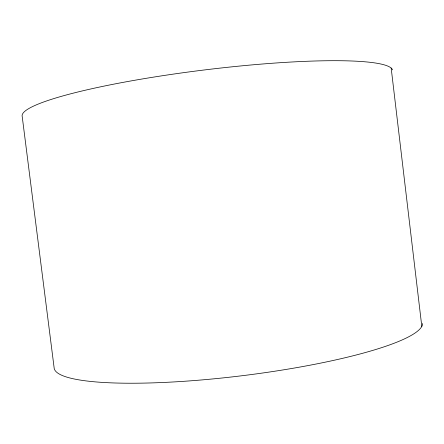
<?xml version="1.0" encoding="UTF-8"?>
<svg xmlns="http://www.w3.org/2000/svg" width="444" height="444" viewBox="0 0 444 444"><rect width="100%" height="100%" fill="white"/><g stroke="black" fill="none" stroke-linecap="round" stroke-linejoin="round"><path stroke-width="0.67" d="M391.175 68.076L421.8 326.379M422.616 323.504A185.609 30.564 -7 0 1 238.434 376.168A185.609 30.564 -7 0 1 54.096 367.538L22.2 116.456A186.669 23.554 -7 0 1 200.033 70.496A186.669 23.554 -7 0 1 392.502 69.836"/></g></svg>
